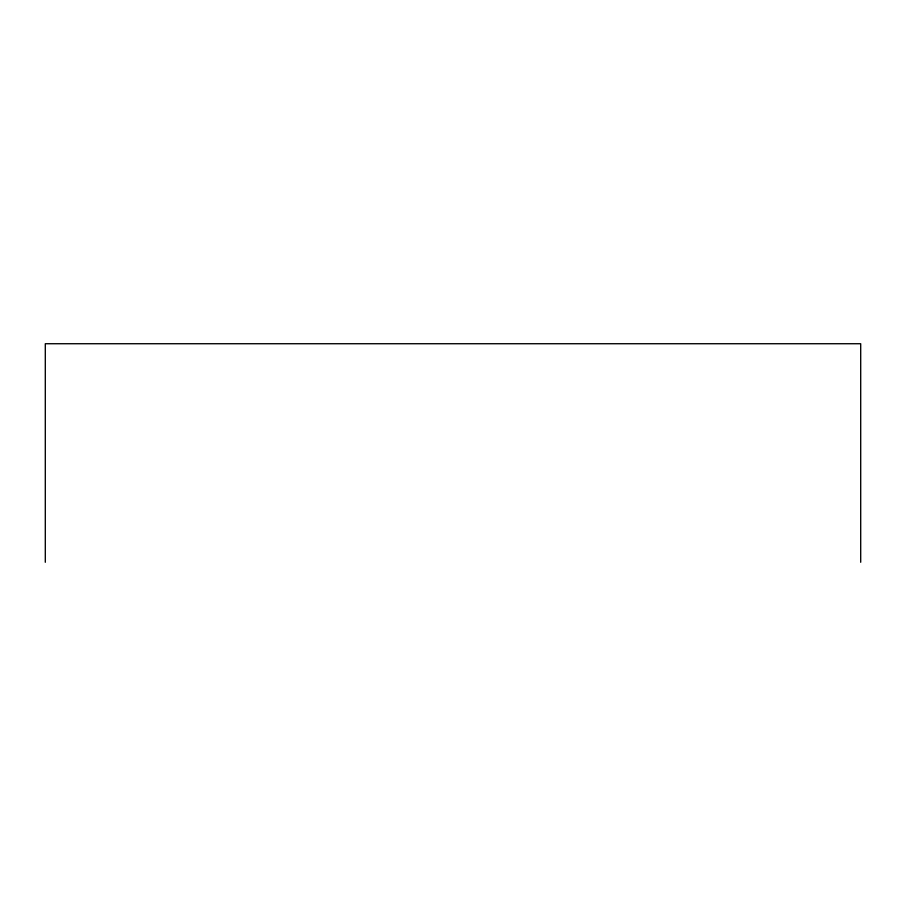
<?xml version="1.0" encoding="UTF-8"?>
<svg xmlns="http://www.w3.org/2000/svg" width="906" height="906" viewBox="0 0 906 906"><rect width="100%" height="100%" fill="white"/><g stroke="black" fill="none" stroke-linecap="round" stroke-linejoin="round"><path stroke-width="1.36" d="M860.7 562.275L860.7 343.725L45.3 343.725L45.3 562.275"/></g></svg>
